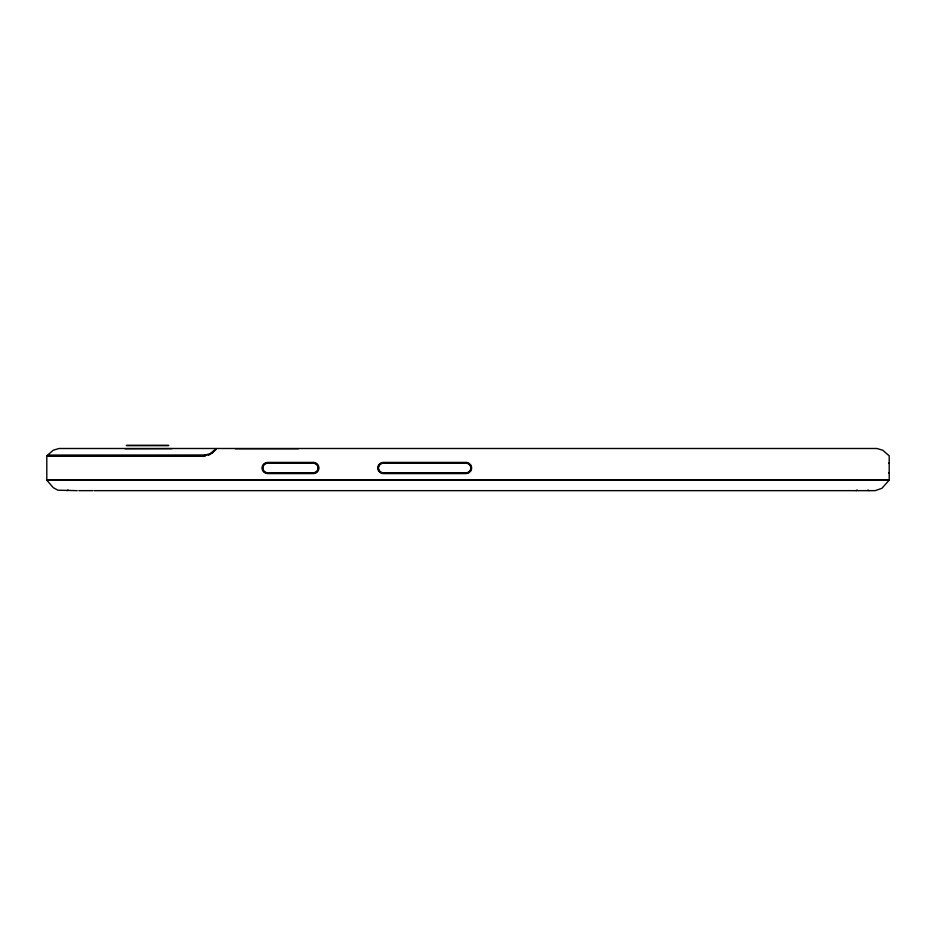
<?xml version="1.0" encoding="UTF-8"?>
<svg xmlns="http://www.w3.org/2000/svg" width="936" height="936" viewBox="0 0 936 936"><rect width="100%" height="100%" fill="white"/><g stroke="black" fill="none" stroke-linecap="round" stroke-linejoin="round"><path stroke-width="1.4" d="M889.2 462.77L888.931 463.285M68.059 489.996L67.088 490.651M857.107 489.996L856.136 490.651M216.345 449.163L215.736 449.76M46.8 455.844L46.8 479.887L889.2 479.887L889.2 455.844L882.777 450.251L876.962 448.496L216.614 448.496L215.409 449.76L216.298 448.496L59.038 448.496L53.223 450.251L47.42 455.282L204.048 455.282L210.085 453.749L215.397 449.327M215.959 449.093L211.454 453.258M214.379 450.988L213.665 451.69M215.42 450.029L214.754 450.649M212.905 452.462L208.74 455.025M210.085 454.089L211.641 453.141M208.611 454.756L210.249 454.007M208.74 454.685L204.06 455.563L47.736 455.621M205.452 455.539L47.104 455.563M205.499 455.82L47.455 455.914M126.43 445.349L168.644 445.349M126.43 445.618L168.644 445.618M124.979 448.765L172.025 448.66M235.299 448.765L298.409 448.765M77.232 490.651L57.915 490.195L53.235 487.656L46.8 480.156L889.2 480.156L881.923 488.3L875.195 490.651L93.986 490.651M78.811 490.651L92.652 490.651M868.912 490.651L867.941 489.996M888.849 472.645L889.2 473.288M378.589 468.749A4.785 4.785 0 0 0 383.315 472.785L466.07 472.785A4.785 4.785 0 0 0 470.855 468A4.785 4.785 0 0 0 466.07 463.215L383.315 463.215A4.785 4.785 0 0 0 378.589 467.251M313.361 462.419L267.614 462.419A5.581 5.581 0 0 0 262.033 468A5.581 5.581 0 0 0 267.614 473.581L313.361 473.581A5.581 5.581 0 0 0 318.93 468A5.581 5.581 0 0 0 313.361 462.419M466.07 462.419L383.315 462.419A5.581 5.581 0 0 0 377.746 468A5.581 5.581 0 0 0 383.315 473.581L466.07 473.581A5.581 5.581 0 0 0 471.639 468A5.581 5.581 0 0 0 466.07 462.419M313.361 462.946L267.614 462.946A5.054 5.054 0 0 0 262.56 468A5.054 5.054 0 0 0 267.614 473.054L313.361 473.054A5.054 5.054 0 0 0 318.404 468A5.054 5.054 0 0 0 313.361 462.946M466.07 462.946L383.315 462.946A5.054 5.054 0 0 0 378.273 468A5.054 5.054 0 0 0 383.315 473.054L466.07 473.054A5.054 5.054 0 0 0 471.112 468A5.054 5.054 0 0 0 466.07 462.946M313.361 463.215L267.614 463.215A4.785 4.785 0 0 0 262.817 468A4.785 4.785 0 0 0 267.614 472.785L313.361 472.785A4.785 4.785 0 0 0 318.146 468A4.785 4.785 0 0 0 313.361 463.215"/></g></svg>
